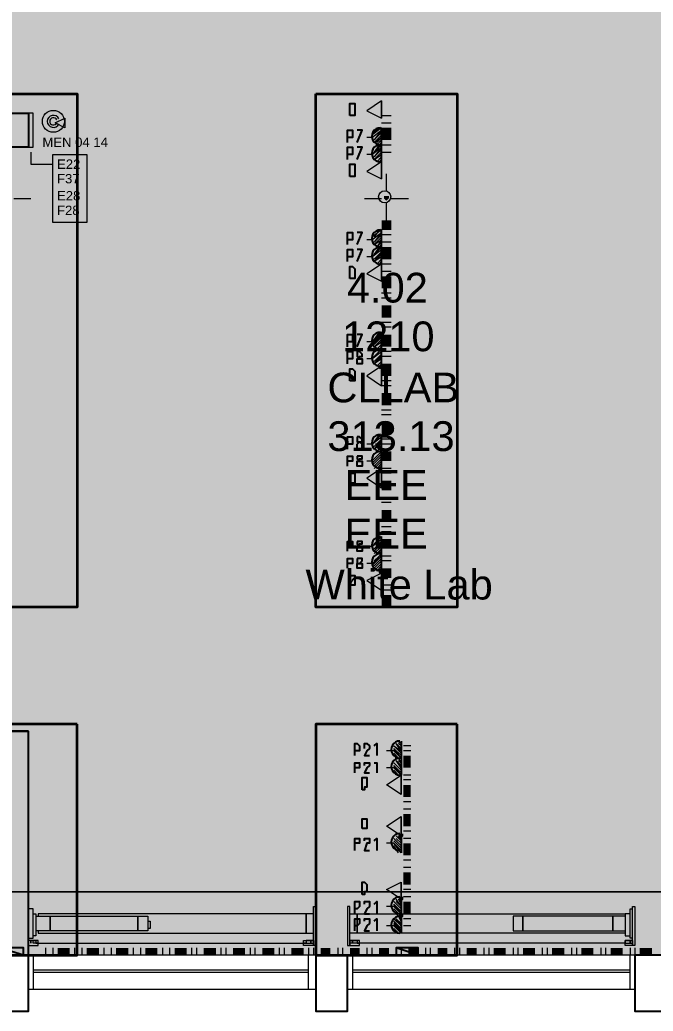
# Model space of a CAD drawing. Header units: millimetres. Extents: x 0 to 90.7, y 0 to 64.4.
# Drawn here: x 45.8 to 51.31, y 2.82 to 11.44 of the extents above; entities that cross this region are included whole.
import ezdxf

# ---------------------------------------------------------------- set-up
doc = ezdxf.new("R2010")
doc.units = ezdxf.units.MM
for name, color, linetype in [('PDF_014404$_ps_ELEC', 2, 'Continuous'), ('PDF_014404$_PS_ELECTRONICS', 5, 'Continuous'), ('PDF_014404$_ps_POWER$SKIRTING', 4, 'Continuous'), ('PDF_014404$_ps_TEXTBOLD$POWER', 2, 'Continuous'), ('PDF_014404$BL', 7, 'Continuous'), ('PDF_014404$FI', 7, 'Continuous'), ('PDF_014404$FI-DSG', 7, 'Continuous'), ('PDF_014404$FT', 7, 'Continuous'), ('PDF_014404$WA-COL', 7, 'Continuous'), ('PDF_014404$WN', 7, 'Continuous'), ('PDF_Text', 7, 'Continuous')]:
    doc.layers.add(name, color=color, linetype=linetype)
for name, color, linetype, true_color in [('PDF_014404$_PS_ELECTRONICS$CABLE$TRAY', 7, 'Continuous', 0xdd0037), ('PDF_014404$_ps_POWER$CABLE$TRAY', 7, 'Continuous', 0x7fbfff), ('PDF_014404$_ps_THIN', 7, 'Continuous', 0x7fbfff), ('PDF_014404$HL-TMP', 7, 'Continuous', 0x800000)]:
    doc.layers.add(name, color=color, linetype=linetype, true_color=true_color)
doc.styles.add('PDF ArialMT', font='arial.ttf')

msp = doc.modelspace()

# ---------------------------------------------------------------- hatches: boundary and pattern name
at = {"layer": 'PDF_014404$_ps_THIN', "transparency": 33554559}
for points in [[(48.9879, 9.908), (48.9668, 9.908), (48.9668, 9.8868), (48.9879, 9.8657), (49.0091, 9.8868), (49.0091, 9.908)], [(48.9879, 9.908), (48.9668, 9.908), (48.9668, 9.8868), (48.9879, 9.8657), (49.0091, 9.8868), (49.0091, 9.908)], [(49.1149, 4.3622), (49.0938, 4.3622), (49.0938, 4.3411), (49.1149, 4.3199), (49.1361, 4.3411), (49.1361, 4.3622)], [(49.1149, 3.8119), (49.0938, 3.8119), (49.0938, 3.7907), (49.1149, 3.7695), (49.1361, 3.7907), (49.1361, 3.8119)], [(49.1149, 3.6637), (49.0938, 3.6637), (49.0938, 3.6425), (49.1149, 3.6214), (49.1361, 3.6425), (49.1361, 3.6637)]]:
    msp.add_hatch(color=256, dxfattribs=at).paths.add_polyline_path(points)

# ---------------------------------------------------------------- linework, layer by layer
at = {"layer": 'PDF_014404$_ps_ELEC', "lineweight": 25}
for points in [[(48.935, 10.5007, 1.00004), (48.935, 10.3525, 1.00004), (48.935, 10.2044)], [(48.935, 9.6117, 1.00004), (48.935, 9.4635, 1.00004), (48.935, 9.3153)], [(48.935, 8.7226, 1.00004), (48.935, 8.5745, 1.00004), (48.935, 8.4263)], [(48.935, 7.8336, 1.00004), (48.935, 7.6855, 1.00004), (48.935, 7.5373)], [(48.935, 6.9446, 1.00004), (48.935, 6.7964, 1.00004), (48.935, 6.6483)], [(49.1043, 5.1666, 1.00004), (49.1043, 5.0184, 1.00004), (49.1043, 4.8702)]]:
    msp.add_lwpolyline(points, format="xyb", dxfattribs=at)
for points in [[(48.9456, 10.2043), (48.9456, 10.3525), (48.9456, 10.5007)], [(48.9456, 9.3153), (48.9456, 9.4635), (48.9456, 9.6117)], [(48.9456, 8.4051), (48.9456, 8.5745), (48.9456, 8.7226)], [(48.9456, 7.5161), (48.9456, 7.6855), (48.9456, 7.8336)], [(48.9456, 6.6271), (48.9456, 6.7753), (48.9456, 6.9446)], [(49.1149, 5.1666), (49.1149, 5.0184), (49.1149, 4.8702)], [(49.1149, 4.3411), (49.1149, 4.1929)], [(49.1149, 3.7907), (49.1149, 3.6425), (49.1149, 3.4944)]]:
    msp.add_lwpolyline(points, dxfattribs=at)
at = {"layer": 'PDF_014404$_ps_ELEC', "lineweight": 0}
for points in [[(48.8609, 10.416), (48.8186, 10.416)], [(48.8609, 10.2678), (48.8186, 10.2678)], [(48.8609, 9.527), (48.8186, 9.527)], [(48.8609, 9.3788), (48.8186, 9.3788)], [(48.8609, 8.638), (48.8186, 8.638)], [(48.8609, 8.4898), (48.8186, 8.4898)], [(48.8609, 7.749), (48.8186, 7.749)], [(48.8609, 7.6008), (48.8186, 7.6008)], [(48.8609, 6.8599), (48.8186, 6.8599)], [(48.8609, 6.7118), (48.8186, 6.7118)], [(49.0514, 5.0819), (48.9879, 5.0819)], [(49.0514, 4.9337), (48.9879, 4.9337)], [(49.0514, 4.2775), (48.9879, 4.2775)], [(49.0514, 3.7272), (48.9879, 3.7272)], [(49.0514, 3.5579), (48.9879, 3.5579)]]:
    msp.add_lwpolyline(points, dxfattribs=at)
at = {"layer": 'PDF_014404$_ps_ELEC', "lineweight": 25}
for centre in [(49.1043, 4.2881), (49.1043, 3.7378), (49.1043, 3.5685)]:
    msp.add_arc(centre, 0.0741, 89.99773, 270.00227, dxfattribs=at)
at = {"layer": 'PDF_014404$_PS_ELECTRONICS', "lineweight": 0}
for points in [[(48.8186, 10.6489), (48.9456, 10.5854), (48.9456, 10.7335)], [(48.9456, 10.7335), (48.9456, 10.5854), (48.9456, 10.7335)], [(48.8186, 10.1197), (48.9456, 10.0562), (48.9456, 10.2043)], [(48.9456, 10.2043), (48.9456, 10.0562), (48.9456, 10.2043)], [(48.8186, 9.2307), (48.9456, 9.1672), (48.9456, 9.3153)], [(48.9456, 9.3153), (48.9456, 9.1672), (48.9456, 9.3153)], [(48.8186, 8.3416), (48.9456, 8.257), (48.9456, 8.4263)], [(48.9456, 8.4263), (48.9456, 8.257), (48.9456, 8.4263)], [(48.8186, 7.4526), (48.9456, 7.368), (48.9456, 7.5373)], [(48.9456, 7.5373), (48.9456, 7.368), (48.9456, 7.5373)], [(48.8186, 6.5636), (48.9456, 6.4789), (48.9456, 6.6271)], [(48.9456, 6.6271), (48.9456, 6.4789), (48.9456, 6.6271)], [(48.9879, 4.7856), (49.1149, 4.8702), (49.1149, 4.7009)], [(49.1149, 4.7009), (49.1149, 4.8702), (49.1149, 4.7009)], [(48.9879, 4.4257), (49.1149, 4.5104), (49.1149, 4.3411)], [(49.1149, 4.3411), (49.1149, 4.5104), (49.1149, 4.3411)], [(48.9879, 3.8754), (49.1149, 3.9389), (49.1149, 3.7907)], [(49.1149, 3.7907), (49.1149, 3.9389), (49.1149, 3.7907)]]:
    msp.add_lwpolyline(points, close=True, dxfattribs=at)
at = {"layer": 'PDF_014404$_PS_ELECTRONICS', "transparency": 33554559}
for points in [[(48.8186, 10.6489), (48.9456, 10.7335), (48.9456, 10.5854)], [(48.8186, 10.1197), (48.9456, 10.2043), (48.9456, 10.0562)], [(48.8186, 9.2307), (48.9456, 9.3153), (48.9456, 9.1672)], [(48.8186, 8.3416), (48.9456, 8.4263), (48.9456, 8.257)], [(48.8186, 7.4526), (48.9456, 7.5373), (48.9456, 7.368)], [(48.8186, 6.5636), (48.9456, 6.6271), (48.9456, 6.4789)], [(48.9879, 4.7856), (49.1149, 4.7009), (49.1149, 4.8702)], [(48.9879, 4.4257), (49.1149, 4.3411), (49.1149, 4.5104)], [(48.9879, 3.8754), (49.1149, 3.7907), (49.1149, 3.9389)]]:
    msp.add_solid(points, dxfattribs=at)
at = {"layer": 'PDF_014404$_PS_ELECTRONICS$CABLE$TRAY', "transparency": 33554559}
for points in [[(48.6281, 9.527), (48.6281, 9.7387), (46.0457, 9.527)], [(48.6281, 9.7387), (46.0457, 9.527), (46.0457, 9.7387)], [(51.9302, 9.527), (51.9302, 9.7387), (49.3478, 9.527)], [(51.9302, 9.7387), (49.3478, 9.527), (49.3478, 9.7387)]]:
    msp.add_solid(points, dxfattribs=at)
at = {"layer": 'PDF_014404$_ps_POWER$CABLE$TRAY', "transparency": 33554559}
for points in [[(46.0457, 10.0562), (46.0457, 9.8445), (48.6281, 10.0562)], [(46.0457, 9.8445), (48.6281, 10.0562), (48.6281, 9.8445)], [(49.3478, 10.0562), (49.3478, 9.8445), (51.9302, 10.0562)], [(49.3478, 9.8445), (51.9302, 10.0562), (51.9302, 9.8445)]]:
    msp.add_solid(points, dxfattribs=at)
at = {"layer": 'PDF_014404$_ps_POWER$SKIRTING', "lineweight": 0}
for points in [[(48.9456, 10.797), (49.0303, 10.797)], [(48.9456, 10.6065), (49.0303, 10.6065)], [(48.9456, 10.543), (49.0303, 10.543)], [(48.9456, 10.3525), (49.0303, 10.3525)], [(48.9456, 10.289), (49.0303, 10.289)], [(49.0303, 9.5693), (48.9456, 9.5693)], [(49.0303, 9.5058), (48.9456, 9.5058)], [(49.0303, 9.3153), (48.9456, 9.3153)], [(49.0303, 9.2518), (48.9456, 9.2518)], [(49.0303, 9.0613), (48.9456, 9.0613)], [(49.0303, 9.019), (48.9456, 9.019)], [(49.0303, 8.8073), (48.9456, 8.8073)], [(49.0303, 8.765), (48.9456, 8.765)], [(49.0303, 8.5533), (48.9456, 8.5533)], [(49.0303, 8.511), (48.9456, 8.511)], [(49.0303, 8.2993), (48.9456, 8.2993)], [(49.0303, 8.257), (48.9456, 8.257)], [(49.0303, 8.0453), (48.9456, 8.0453)], [(49.0303, 8.003), (48.9456, 8.003)], [(49.0303, 7.7913), (48.9456, 7.7913)], [(49.0303, 7.749), (48.9456, 7.749)], [(49.0303, 7.5373), (48.9456, 7.5373)], [(49.0303, 7.495), (48.9456, 7.495)], [(49.0303, 7.2833), (48.9456, 7.2833)], [(49.0303, 7.2409), (48.9456, 7.2409)], [(49.0303, 7.0293), (48.9456, 7.0293)], [(49.0303, 6.9869), (48.9456, 6.9869)], [(49.0303, 6.7753), (48.9456, 6.7753)], [(49.0303, 6.7329), (48.9456, 6.7329)], [(49.0303, 6.5213), (48.9456, 6.5213)], [(49.0303, 6.4789), (48.9456, 6.4789)], [(49.0303, 6.3308), (48.9456, 6.3308)], [(49.1996, 5.1242), (49.1361, 5.1242)], [(49.1996, 5.0819), (49.1361, 5.0819)], [(49.1996, 4.8702), (49.1361, 4.8702)], [(49.1996, 4.8279), (49.1361, 4.8279)], [(49.1996, 4.6374), (49.1361, 4.6374)], [(49.1996, 4.5739), (49.1361, 4.5739)], [(49.1996, 4.3834), (49.1361, 4.3834)], [(49.1996, 4.3199), (49.1361, 4.3199)], [(49.1996, 4.1294), (49.1361, 4.1294)], [(49.1996, 4.0659), (49.1361, 4.0659)], [(49.1996, 3.8754), (49.1361, 3.8754)], [(49.1996, 3.8119), (49.1361, 3.8119)], [(49.1996, 3.6214), (49.1361, 3.6214)], [(49.1996, 3.5579), (49.1361, 3.5579)], [(46.0245, 3.3674), (46.0245, 3.3039)], [(46.088, 3.3674), (46.088, 3.3039)], [(46.2785, 3.3674), (46.2785, 3.3039)], [(46.342, 3.3674), (46.342, 3.3039)], [(46.5325, 3.3674), (46.5325, 3.3039)], [(46.596, 3.3674), (46.596, 3.3039)], [(46.7865, 3.3674), (46.7865, 3.3039)], [(46.85, 3.3674), (46.85, 3.3039)], [(47.0406, 3.3674), (47.0406, 3.3039)], [(47.1041, 3.3674), (47.1041, 3.3039)], [(47.2946, 3.3674), (47.2946, 3.3039)], [(47.3369, 3.3674), (47.3369, 3.3039)], [(47.5486, 3.3674), (47.5486, 3.3039)], [(47.5909, 3.3674), (47.5909, 3.3039)], [(47.8026, 3.3674), (47.8026, 3.3039)], [(47.8449, 3.3674), (47.8449, 3.3039)], [(48.0566, 3.3674), (48.0566, 3.3039)], [(48.0989, 3.3674), (48.0989, 3.3039)], [(48.3106, 3.3674), (48.3106, 3.3039)], [(48.3529, 3.3674), (48.3529, 3.3039)], [(48.5646, 3.3674), (48.5646, 3.3039)], [(48.6069, 3.3674), (48.6069, 3.3039)], [(48.8186, 3.3674), (48.8186, 3.3039)], [(48.8609, 3.3674), (48.8609, 3.3039)], [(49.0726, 3.3674), (49.0726, 3.3039)], [(49.1149, 3.3674), (49.1149, 3.3039)], [(49.1996, 3.3674), (49.1361, 3.3674)], [(49.3266, 3.3674), (49.3266, 3.3039)], [(49.3689, 3.3674), (49.3689, 3.3039)], [(49.5806, 3.3674), (49.5806, 3.3039)], [(49.6229, 3.3674), (49.6229, 3.3039)], [(49.8346, 3.3674), (49.8346, 3.3039)], [(49.8769, 3.3674), (49.8769, 3.3039)], [(50.0886, 3.3674), (50.0886, 3.3039)], [(50.131, 3.3674), (50.131, 3.3039)], [(50.3426, 3.3674), (50.3426, 3.3039)], [(50.385, 3.3674), (50.385, 3.3039)], [(50.5966, 3.3674), (50.5966, 3.3039)], [(50.639, 3.3674), (50.639, 3.3039)], [(50.8506, 3.3674), (50.8506, 3.3039)], [(50.893, 3.3674), (50.893, 3.3039)], [(51.1046, 3.3674), (51.1046, 3.3039)], [(51.147, 3.3674), (51.147, 3.3039)]]:
    msp.add_lwpolyline(points, dxfattribs=at)
at = {"layer": 'PDF_014404$_ps_POWER$SKIRTING', "lineweight": 25}
for points in [[(45.834, 3.3039), (45.834, 3.3674), (45.6224, 3.3674), (45.6224, 3.3039), (45.834, 3.3039), (45.6224, 3.3674)], [(49.2631, 3.3039), (49.2631, 3.3674), (49.0726, 3.3674), (49.0726, 3.3039), (49.2631, 3.3039), (49.0726, 3.3674)]]:
    msp.add_lwpolyline(points, dxfattribs=at)
at = {"layer": 'PDF_014404$_ps_POWER$SKIRTING', "transparency": 33554559}
for points in [[(48.9456, 10.6489), (49.0303, 10.6489), (48.9456, 10.797)], [(49.0303, 10.6489), (48.9456, 10.797), (49.0303, 10.797)], [(48.9456, 10.3949), (49.0303, 10.3949), (48.9456, 10.5007)], [(49.0303, 10.3949), (48.9456, 10.5007), (49.0303, 10.5007)], [(48.9456, 10.0985), (49.0303, 10.0985), (48.9456, 10.2467)], [(49.0303, 10.0985), (48.9456, 10.2467), (49.0303, 10.2467)], [(49.0303, 9.6963), (48.9456, 9.6963), (49.0303, 9.6117)], [(48.9456, 9.6963), (49.0303, 9.6117), (48.9456, 9.6117)], [(49.0303, 9.4635), (48.9456, 9.4635), (49.0303, 9.3577)], [(48.9456, 9.4635), (49.0303, 9.3577), (48.9456, 9.3577)], [(49.0303, 9.2095), (48.9456, 9.2095), (49.0303, 9.1037)], [(48.9456, 9.2095), (49.0303, 9.1037), (48.9456, 9.1037)], [(49.0303, 8.9555), (48.9456, 8.9555), (49.0303, 8.8497)], [(48.9456, 8.9555), (49.0303, 8.8497), (48.9456, 8.8497)], [(49.0303, 8.7015), (48.9456, 8.7015), (49.0303, 8.5956)], [(48.9456, 8.7015), (49.0303, 8.5956), (48.9456, 8.5956)], [(49.0303, 8.4475), (48.9456, 8.4475), (49.0303, 8.3416)], [(48.9456, 8.4475), (49.0303, 8.3416), (48.9456, 8.3416)], [(49.0303, 8.1935), (48.9456, 8.1935), (49.0303, 8.0876)], [(48.9456, 8.1935), (49.0303, 8.0876), (48.9456, 8.0876)], [(49.0303, 7.9395), (48.9456, 7.9395), (49.0303, 7.8336)], [(48.9456, 7.9395), (49.0303, 7.8336), (48.9456, 7.8336)], [(49.0303, 7.6855), (48.9456, 7.6855), (49.0303, 7.6008)], [(48.9456, 7.6855), (49.0303, 7.6008), (48.9456, 7.6008)], [(49.0303, 7.4315), (48.9456, 7.4315), (49.0303, 7.3468)], [(48.9456, 7.4315), (49.0303, 7.3468), (48.9456, 7.3468)], [(49.0303, 7.1774), (48.9456, 7.1774), (49.0303, 7.0928)], [(48.9456, 7.1774), (49.0303, 7.0928), (48.9456, 7.0928)], [(49.0303, 6.9234), (48.9456, 6.9234), (49.0303, 6.8388)], [(48.9456, 6.9234), (49.0303, 6.8388), (48.9456, 6.8388)], [(49.0303, 6.6694), (48.9456, 6.6694), (49.0303, 6.5848)], [(48.9456, 6.6694), (49.0303, 6.5848), (48.9456, 6.5848)], [(49.0303, 6.4366), (48.9456, 6.4366), (49.0303, 6.3308)], [(48.9456, 6.4366), (49.0303, 6.3308), (48.9456, 6.3308)], [(49.1996, 5.3147), (49.1361, 5.3147), (49.1996, 5.1877)], [(49.1361, 5.3147), (49.1996, 5.1877), (49.1361, 5.1877)], [(49.1996, 5.0396), (49.1361, 5.0396), (49.1996, 4.9337)], [(49.1361, 5.0396), (49.1996, 4.9337), (49.1361, 4.9337)], [(49.1996, 4.7856), (49.1361, 4.7856), (49.1996, 4.6797)], [(49.1361, 4.7856), (49.1996, 4.6797), (49.1361, 4.6797)], [(49.1996, 4.5316), (49.1361, 4.5316), (49.1996, 4.4257)], [(49.1361, 4.5316), (49.1996, 4.4257), (49.1361, 4.4257)], [(49.1996, 4.2775), (49.1361, 4.2775), (49.1996, 4.1717)], [(49.1361, 4.2775), (49.1996, 4.1717), (49.1361, 4.1717)], [(49.1996, 4.0235), (49.1361, 4.0235), (49.1996, 3.9177)], [(49.1361, 4.0235), (49.1996, 3.9177), (49.1361, 3.9177)], [(49.1996, 3.7695), (49.1361, 3.7695), (49.1996, 3.6637)], [(49.1361, 3.7695), (49.1996, 3.6637), (49.1361, 3.6637)], [(49.1996, 3.5155), (49.1361, 3.5155), (49.1996, 3.3674)], [(49.1361, 3.5155), (49.1996, 3.3674), (49.1361, 3.3674)], [(45.834, 3.3674), (45.834, 3.3039), (45.9822, 3.3674)], [(45.834, 3.3039), (45.9822, 3.3674), (45.9822, 3.3039)], [(46.1304, 3.3674), (46.1304, 3.3039), (46.2362, 3.3674)], [(46.1304, 3.3039), (46.2362, 3.3674), (46.2362, 3.3039)], [(46.3844, 3.3674), (46.3844, 3.3039), (46.4902, 3.3674)], [(46.3844, 3.3039), (46.4902, 3.3674), (46.4902, 3.3039)], [(46.6384, 3.3674), (46.6384, 3.3039), (46.7442, 3.3674)], [(46.6384, 3.3039), (46.7442, 3.3674), (46.7442, 3.3039)], [(46.8924, 3.3674), (46.8924, 3.3039), (46.9982, 3.3674)], [(46.8924, 3.3039), (46.9982, 3.3674), (46.9982, 3.3039)], [(47.1464, 3.3674), (47.1464, 3.3039), (47.2522, 3.3674)], [(47.1464, 3.3039), (47.2522, 3.3674), (47.2522, 3.3039)], [(47.4004, 3.3674), (47.4004, 3.3039), (47.5062, 3.3674)], [(47.4004, 3.3039), (47.5062, 3.3674), (47.5062, 3.3039)], [(47.6544, 3.3674), (47.6544, 3.3039), (47.7602, 3.3674)], [(47.6544, 3.3039), (47.7602, 3.3674), (47.7602, 3.3039)], [(47.9084, 3.3674), (47.9084, 3.3039), (48.0142, 3.3674)], [(47.9084, 3.3039), (48.0142, 3.3674), (48.0142, 3.3039)], [(48.1624, 3.3674), (48.1624, 3.3039), (48.2682, 3.3674)], [(48.1624, 3.3039), (48.2682, 3.3674), (48.2682, 3.3039)], [(48.4164, 3.3674), (48.4164, 3.3039), (48.5011, 3.3674)], [(48.4164, 3.3039), (48.5011, 3.3674), (48.5011, 3.3039)], [(48.6704, 3.3674), (48.6704, 3.3039), (48.7551, 3.3674)], [(48.6704, 3.3039), (48.7551, 3.3674), (48.7551, 3.3039)], [(48.9244, 3.3674), (48.9244, 3.3039), (49.0091, 3.3674)], [(48.9244, 3.3039), (49.0091, 3.3674), (49.0091, 3.3039)], [(49.1784, 3.3674), (49.1784, 3.3039), (49.2631, 3.3674)], [(49.1784, 3.3039), (49.2631, 3.3674), (49.2631, 3.3039)], [(49.4324, 3.3674), (49.4324, 3.3039), (49.5171, 3.3674)], [(49.4324, 3.3039), (49.5171, 3.3674), (49.5171, 3.3039)], [(49.6864, 3.3674), (49.6864, 3.3039), (49.7711, 3.3674)], [(49.6864, 3.3039), (49.7711, 3.3674), (49.7711, 3.3039)], [(49.9193, 3.3674), (49.9193, 3.3039), (50.0251, 3.3674)], [(49.9193, 3.3039), (50.0251, 3.3674), (50.0251, 3.3039)], [(50.1733, 3.3674), (50.1733, 3.3039), (50.2791, 3.3674)], [(50.1733, 3.3039), (50.2791, 3.3674), (50.2791, 3.3039)], [(50.4273, 3.3674), (50.4273, 3.3039), (50.5331, 3.3674)], [(50.4273, 3.3039), (50.5331, 3.3674), (50.5331, 3.3039)], [(50.6813, 3.3674), (50.6813, 3.3039), (50.7871, 3.3674)], [(50.6813, 3.3039), (50.7871, 3.3674), (50.7871, 3.3039)], [(50.9353, 3.3674), (50.9353, 3.3039), (51.0411, 3.3674)], [(50.9353, 3.3039), (51.0411, 3.3674), (51.0411, 3.3039)], [(51.1893, 3.3674), (51.1893, 3.3039), (51.2951, 3.3674)], [(51.1893, 3.3039), (51.2951, 3.3674), (51.2951, 3.3039)]]:
    msp.add_solid(points, dxfattribs=at)
at = {"layer": 'PDF_014404$_ps_TEXTBOLD$POWER', "lineweight": 25}
for points in [[(48.6704, 10.6065), (48.6704, 10.7124), (48.6916, 10.7124), (48.7128, 10.7124), (48.7128, 10.6912), (48.7128, 10.67), (48.7128, 10.6489), (48.7128, 10.6277), (48.7128, 10.6065), (48.6916, 10.6065)], [(48.6704, 10.0773), (48.6704, 10.1832), (48.6916, 10.1832), (48.7128, 10.1832), (48.7128, 10.162), (48.7128, 10.1408), (48.7128, 10.1197), (48.7128, 10.0985), (48.7128, 10.0773), (48.6916, 10.0773)], [(48.6704, 9.1883), (48.6704, 9.2942), (48.6916, 9.2942), (48.7128, 9.273), (48.7128, 9.2518), (48.7128, 9.2307), (48.7128, 9.2095), (48.7128, 9.1883), (48.6916, 9.1883)], [(48.7339, 8.5533), (48.7339, 8.5321), (48.7339, 8.511), (48.7551, 8.4898), (48.7763, 8.4898), (48.7763, 8.4686), (48.7763, 8.4475), (48.7551, 8.4475), (48.7339, 8.4475), (48.7339, 8.4686), (48.7339, 8.4898), (48.7551, 8.4898), (48.7551, 8.511), (48.7763, 8.511), (48.7763, 8.5321), (48.7551, 8.5533)], [(48.6704, 8.2993), (48.6704, 8.4051), (48.6916, 8.4051), (48.7128, 8.384), (48.7128, 8.3628), (48.7128, 8.3416), (48.7128, 8.3205), (48.7128, 8.2993), (48.6916, 8.2993)], [(48.7339, 7.8125), (48.7339, 7.7913), (48.7339, 7.7701), (48.7551, 7.7701), (48.7763, 7.749), (48.7763, 7.7278), (48.7763, 7.7066), (48.7551, 7.7066), (48.7339, 7.7066), (48.7339, 7.7278), (48.7339, 7.749), (48.7551, 7.7701), (48.7763, 7.7701), (48.7763, 7.7913), (48.7551, 7.8125)], [(48.7339, 7.6431), (48.7339, 7.622), (48.7551, 7.6008), (48.7763, 7.6008), (48.7763, 7.5796), (48.7763, 7.5585), (48.7551, 7.5585), (48.7339, 7.5585), (48.7339, 7.5796), (48.7339, 7.6008), (48.7551, 7.6008), (48.7551, 7.622), (48.7763, 7.622), (48.7763, 7.6431), (48.7551, 7.6431)], [(48.6704, 7.4103), (48.6704, 7.495), (48.6916, 7.495), (48.7128, 7.495), (48.7128, 7.4738), (48.7128, 7.4526), (48.7128, 7.4315), (48.7128, 7.4103), (48.6916, 7.4103)], [(48.7339, 6.9023), (48.7339, 6.8811), (48.7551, 6.8599), (48.7763, 6.8599), (48.7763, 6.8388), (48.7763, 6.8176), (48.7551, 6.8176), (48.7339, 6.8176), (48.7339, 6.8388), (48.7339, 6.8599), (48.7551, 6.8599), (48.7551, 6.8811), (48.7763, 6.8811), (48.7763, 6.9023), (48.7551, 6.9023)], [(48.7339, 6.7541), (48.7339, 6.7329), (48.7339, 6.7118), (48.7551, 6.7118), (48.7763, 6.7118), (48.7763, 6.6906), (48.7763, 6.6694), (48.7551, 6.6694), (48.7339, 6.6694), (48.7339, 6.6906), (48.7339, 6.7118), (48.7551, 6.7118), (48.7763, 6.7329), (48.7763, 6.7541), (48.7551, 6.7541)], [(48.6704, 6.5213), (48.6704, 6.6059), (48.6916, 6.6059), (48.7128, 6.6059), (48.7128, 6.5848), (48.7128, 6.5424), (48.7128, 6.5213), (48.6916, 6.5213)], [(48.7763, 4.7432), (48.7763, 4.8491), (48.7974, 4.8491), (48.8186, 4.8491), (48.8186, 4.8279), (48.8186, 4.8067), (48.8186, 4.7856), (48.8186, 4.7644), (48.7974, 4.7644), (48.7974, 4.7432)], [(48.7763, 4.4046), (48.7763, 4.4892), (48.7974, 4.4892), (48.8186, 4.4892), (48.8186, 4.4681), (48.8186, 4.4469), (48.8186, 4.4257), (48.8186, 4.4046), (48.7974, 4.4046)], [(48.7763, 3.833), (48.7763, 3.9389), (48.7974, 3.9389), (48.8186, 3.9177), (48.8186, 3.8965), (48.8186, 3.8754), (48.8186, 3.8542), (48.7974, 3.8542), (48.7974, 3.833)]]:
    msp.add_lwpolyline(points, close=True, dxfattribs=at)
for points in [[(48.6493, 10.3737), (48.6493, 10.4795), (48.6916, 10.4795), (48.6916, 10.4584), (48.6916, 10.4372), (48.6916, 10.416), (48.6493, 10.416)], [(48.7339, 10.3737), (48.7763, 10.4795), (48.7339, 10.4795)], [(48.6493, 10.2255), (48.6493, 10.3314), (48.6916, 10.3314), (48.6916, 10.3102), (48.6916, 10.289), (48.6916, 10.2678), (48.6493, 10.2678)], [(48.7339, 10.2255), (48.7763, 10.3314), (48.7339, 10.3314)], [(48.6493, 9.4847), (48.6493, 9.5905), (48.6916, 9.5905), (48.6916, 9.5693), (48.6916, 9.5482), (48.6916, 9.527), (48.6493, 9.527)], [(48.7339, 9.4847), (48.7763, 9.5905), (48.7339, 9.5905)], [(48.6493, 9.3365), (48.6493, 9.4423), (48.6916, 9.4423), (48.6916, 9.4212), (48.6916, 9.4), (48.6916, 9.3788), (48.6493, 9.3788)], [(48.7339, 9.3365), (48.7763, 9.4423), (48.7339, 9.4423)], [(48.6493, 8.5956), (48.6493, 8.7015), (48.6916, 8.7015), (48.6916, 8.6803), (48.6916, 8.6591), (48.6916, 8.638), (48.6493, 8.638)], [(48.7339, 8.5956), (48.7763, 8.7015), (48.7339, 8.7015)], [(48.6493, 8.4475), (48.6493, 8.5533), (48.6916, 8.5533), (48.6916, 8.5321), (48.6916, 8.511), (48.6916, 8.4898), (48.6493, 8.4898)], [(48.6493, 7.7066), (48.6493, 7.8125), (48.6916, 7.8125), (48.6916, 7.7913), (48.6916, 7.7701), (48.6916, 7.749), (48.6493, 7.749)], [(48.6493, 7.5585), (48.6493, 7.6431), (48.6916, 7.6431), (48.6916, 7.622), (48.6916, 7.6008), (48.6493, 7.6008)], [(48.6493, 6.8176), (48.6493, 6.9023), (48.6916, 6.9023), (48.6916, 6.8811), (48.6916, 6.8599), (48.6493, 6.8599)], [(48.6493, 6.6694), (48.6493, 6.7541), (48.6916, 6.7541), (48.6916, 6.7329), (48.6916, 6.7118), (48.6493, 6.7118)], [(48.7128, 5.0396), (48.7128, 5.1454), (48.7339, 5.1454), (48.7551, 5.1242), (48.7551, 5.1031), (48.7551, 5.0819), (48.7339, 5.0819), (48.7128, 5.0819)], [(48.7974, 5.1031), (48.7974, 5.1242), (48.7974, 5.1454), (48.8186, 5.1454), (48.8398, 5.1242), (48.8398, 5.1031), (48.8186, 5.0819), (48.7974, 5.0396), (48.8398, 5.0396)], [(48.8821, 5.1242), (48.9033, 5.1454), (48.9033, 5.0396)], [(48.7128, 4.8914), (48.7128, 4.9761), (48.7339, 4.9761), (48.7551, 4.9761), (48.7551, 4.9549), (48.7551, 4.9337), (48.7339, 4.9337), (48.7128, 4.9337)], [(48.7974, 4.9549), (48.7974, 4.9761), (48.8186, 4.9761), (48.8398, 4.9761), (48.8398, 4.9549), (48.8186, 4.9337), (48.7974, 4.8914), (48.8398, 4.8914)], [(48.8821, 4.9761), (48.9033, 4.9761), (48.9033, 4.8914)], [(48.7128, 4.214), (48.7128, 4.3199), (48.7551, 4.3199), (48.7551, 4.2987), (48.7551, 4.2775), (48.7128, 4.2775)], [(48.7974, 4.2987), (48.7974, 4.3199), (48.8186, 4.3199), (48.8398, 4.3199), (48.8398, 4.2987), (48.8398, 4.2775), (48.8186, 4.2775), (48.7974, 4.214), (48.8398, 4.214)], [(48.8821, 4.2987), (48.9033, 4.3199), (48.9033, 4.214)], [(48.7128, 3.6637), (48.7128, 3.7695), (48.7339, 3.7695), (48.7551, 3.7695), (48.7551, 3.7484), (48.7551, 3.7272), (48.7339, 3.706), (48.7128, 3.706)], [(48.7974, 3.7484), (48.7974, 3.7695), (48.8186, 3.7695), (48.8398, 3.7695), (48.8398, 3.7484), (48.8398, 3.7272), (48.8186, 3.706), (48.7974, 3.6637), (48.8398, 3.6637)], [(48.8821, 3.7484), (48.9033, 3.7695), (48.9033, 3.6637)], [(48.7128, 3.5155), (48.7128, 3.6214), (48.7339, 3.6214), (48.7551, 3.6214), (48.7551, 3.6002), (48.7551, 3.579), (48.7339, 3.5579), (48.7128, 3.5579)], [(48.7974, 3.6002), (48.7974, 3.6214), (48.8186, 3.6214), (48.8398, 3.6214), (48.8398, 3.6002), (48.8398, 3.579), (48.8186, 3.5579), (48.7974, 3.5155), (48.8398, 3.5155)], [(48.8821, 3.6002), (48.9033, 3.6214), (48.9033, 3.5155)]]:
    msp.add_lwpolyline(points, dxfattribs=at)
at = {"layer": 'PDF_014404$_ps_THIN', "lineweight": 18}
for points in [[(48.9456, 10.5007), (48.8609, 10.4372)], [(48.8609, 10.416), (48.9456, 10.4795), (48.8821, 10.3949), (48.9456, 10.4584)], [(48.9244, 10.5007), (48.8821, 10.4584)], [(48.9456, 10.4372), (48.8821, 10.3737), (48.9456, 10.416), (48.9033, 10.3737)], [(48.9456, 10.3737), (48.9244, 10.3525), (48.9456, 10.3525), (48.8609, 10.2678), (48.9456, 10.3314), (48.8821, 10.2467), (48.9456, 10.3102)], [(48.9244, 10.3525), (48.8821, 10.289)], [(48.9456, 10.3949), (48.9033, 10.3525)], [(48.9456, 10.289), (48.8821, 10.2255), (48.9456, 10.2678)], [(48.9456, 10.2467), (48.9033, 10.2043), (48.9456, 10.2467)], [(48.9456, 10.2255), (48.9244, 10.2043), (48.9456, 10.2043)], [(48.9879, 9.9503), (48.9879, 10.0985)], [(45.7494, 9.8868), (45.8975, 9.8868)], [(48.7974, 9.8868), (48.9456, 9.8868)], [(48.9879, 9.6963), (48.9879, 9.8445)], [(49.0303, 9.8868), (49.1784, 9.8868)], [(48.9456, 9.6117), (48.8609, 9.5482)], [(48.8609, 9.527), (48.9456, 9.5905), (48.8821, 9.5058), (48.9456, 9.5693)], [(48.9244, 9.6117), (48.8821, 9.5482)], [(48.9456, 9.4847), (48.9244, 9.4635), (48.9456, 9.4635), (48.8609, 9.3788), (48.9456, 9.4423)], [(48.9456, 9.5482), (48.8821, 9.4847), (48.9456, 9.527), (48.9033, 9.4635), (48.9456, 9.5058)], [(48.9244, 9.4635), (48.8821, 9.4)], [(48.8821, 9.3577), (48.9456, 9.4212), (48.8821, 9.3365), (48.9456, 9.4)], [(48.9456, 9.3788), (48.8821, 9.3365)], [(48.9456, 9.3577), (48.9033, 9.3153), (48.9456, 9.3577)], [(48.9456, 9.3365), (48.9244, 9.3153), (48.9456, 9.3153)], [(48.9456, 8.7226), (48.8609, 8.638), (48.9456, 8.7015)], [(48.9244, 8.7226), (48.8821, 8.6591)], [(48.9456, 8.6803), (48.8821, 8.6168), (48.9456, 8.6803)], [(48.9456, 8.6591), (48.8821, 8.5956), (48.9456, 8.638)], [(48.9456, 8.5956), (48.9244, 8.5745), (48.9456, 8.5745), (48.8609, 8.4898), (48.9456, 8.5533)], [(48.9244, 8.5533), (48.8821, 8.511)], [(48.9456, 8.6168), (48.9033, 8.5745), (48.9456, 8.6168)], [(48.8821, 8.4686), (48.9456, 8.5321), (48.8821, 8.4475), (48.9456, 8.511)], [(48.9456, 8.4898), (48.8821, 8.4475)], [(48.9456, 8.4686), (48.9033, 8.4263), (48.9456, 8.4686)], [(48.9456, 8.4475), (48.9244, 8.4263)], [(48.9456, 8.4263), (48.9244, 8.4051)], [(48.9456, 7.8336), (48.8609, 7.749), (48.9456, 7.8125)], [(48.9244, 7.8336), (48.8821, 7.7701)], [(48.8821, 7.7278), (48.9456, 7.7913), (48.8821, 7.7066), (48.9456, 7.7701)], [(48.9456, 7.7066), (48.9244, 7.6855), (48.9456, 7.6855), (48.8609, 7.6008)], [(48.9456, 7.749), (48.8821, 7.7066)], [(48.9456, 7.7278), (48.9033, 7.6855), (48.9456, 7.7278)], [(48.9456, 7.6643), (48.8609, 7.5796)], [(48.9244, 7.6643), (48.8821, 7.622)], [(48.9456, 7.6431), (48.8821, 7.5796)], [(48.9456, 7.622), (48.8821, 7.5585), (48.9456, 7.622)], [(48.9456, 7.6008), (48.8821, 7.5373)], [(48.9456, 7.5796), (48.9033, 7.5373), (48.9456, 7.5585), (48.9244, 7.5373)], [(48.9456, 7.5373), (48.9244, 7.5161)], [(48.9456, 6.9446), (48.8609, 6.8599), (48.9456, 6.9234)], [(48.9244, 6.9234), (48.8821, 6.8811)], [(48.8821, 6.8388), (48.9456, 6.9023), (48.8821, 6.8176), (48.9456, 6.8811)], [(48.9456, 6.8599), (48.8821, 6.7964)], [(48.9456, 6.8388), (48.9033, 6.7964), (48.9456, 6.8176), (48.9244, 6.7964)], [(48.8609, 6.7118), (48.9456, 6.7753), (48.8609, 6.6906)], [(48.9456, 6.7964), (48.9244, 6.7753), (48.8821, 6.7329)], [(48.9456, 6.7541), (48.8821, 6.6906)], [(48.9456, 6.7329), (48.8821, 6.6694), (48.9456, 6.7329)], [(48.9456, 6.7118), (48.8821, 6.6483)], [(48.9456, 6.6906), (48.9033, 6.6483), (48.9456, 6.6694), (48.9244, 6.6271), (48.9456, 6.6483)], [(49.1149, 5.0607), (49.0514, 5.1242), (49.1149, 5.0819), (49.0726, 5.1454), (49.1149, 5.1031)], [(49.0514, 5.0819), (49.1149, 5.0184), (49.0514, 5.1031), (49.1149, 5.0396)], [(49.0938, 5.1666), (49.1149, 5.1454), (49.1149, 5.1666)], [(49.1149, 5.1242), (49.0938, 5.1454)], [(49.0938, 4.9972), (49.1149, 4.9761), (49.0938, 5.0184), (49.0514, 5.0607)], [(49.1149, 4.9972), (49.1149, 5.0184)], [(49.1149, 4.9126), (49.0514, 4.9761), (49.1149, 4.9126)], [(49.0514, 4.9337), (49.1149, 4.8702), (49.0514, 4.9549), (49.1149, 4.8914)], [(49.1149, 4.9337), (49.0726, 4.9972), (49.1149, 4.9549)], [(49.0938, 4.8702), (49.0514, 4.9126)], [(49.1149, 4.2564), (49.0514, 4.3199)], [(49.0726, 4.3411), (49.1149, 4.2987), (49.0938, 4.3411), (49.1149, 4.3199)], [(49.1149, 4.2775), (49.0726, 4.3199)], [(49.1149, 4.2352), (49.0514, 4.2987), (49.1149, 4.2352)], [(49.1149, 4.1929), (49.0514, 4.2775), (49.1149, 4.214)], [(49.0938, 4.1929), (49.0514, 4.2564)], [(49.1149, 3.706), (49.0514, 3.7695)], [(49.0514, 3.7272), (49.1149, 3.6637), (49.0514, 3.7484), (49.1149, 3.6849)], [(49.0726, 3.7695), (49.1149, 3.7272), (49.0726, 3.7907)], [(49.1149, 3.7484), (49.0938, 3.7907), (49.1149, 3.7695)], [(49.1149, 3.6425), (49.0514, 3.706)], [(49.0938, 3.6425), (49.0514, 3.6849)], [(49.1149, 3.6002), (49.0938, 3.6425), (49.1149, 3.6214)], [(49.0514, 3.6214), (49.1149, 3.5579), (49.0726, 3.6214), (49.1149, 3.579)], [(49.1149, 3.5155), (49.0514, 3.6002), (49.1149, 3.5367)], [(49.0514, 3.5579), (49.1149, 3.4944), (49.0514, 3.579)], [(49.0938, 3.4944), (49.0514, 3.5367)]]:
    msp.add_lwpolyline(points, dxfattribs=at)
msp.add_circle((48.9725, 9.9002), 0.0529, dxfattribs=at)
at = {"layer": 'PDF_014404$BL', "lineweight": 9}
for points in [[(48.3741, 3.3039), (45.8764, 3.3039)], [(51.147, 3.3039), (48.6493, 3.3039)], [(45.8764, 3.0075), (48.3741, 3.0075)], [(48.6493, 3.0075), (51.147, 3.0075)]]:
    msp.add_lwpolyline(points, dxfattribs=at)
at = {"layer": 'PDF_014404$FI', "lineweight": 9}
for points in [[(46.1939, 10.5007), (46.1092, 10.543), (46.1939, 10.5854)], [(48.3529, 3.7272), (48.3741, 3.7272), (48.3741, 3.3885), (48.3529, 3.3885)], [(48.6704, 3.7272), (48.6493, 3.7272), (48.6493, 3.3885), (48.6704, 3.3885)], [(51.147, 3.3885), (51.1258, 3.3885), (51.1258, 3.7272), (51.147, 3.7272)], [(46.8289, 3.5155), (46.8289, 3.6425), (46.9135, 3.6425), (46.9135, 3.5155), (46.8289, 3.5155), (46.0669, 3.5155), (46.0669, 3.6425), (46.8289, 3.6425)], [(48.2894, 3.4944), (48.3529, 3.4944), (48.3529, 3.6637), (48.2894, 3.6637)], [(48.7339, 3.4944), (48.6704, 3.4944), (48.6704, 3.6637), (48.7339, 3.6637)], [(51.0623, 3.5155), (51.0623, 3.4944), (48.7339, 3.4944), (48.7339, 3.6637), (51.0623, 3.6637), (51.0623, 3.6425), (50.9565, 3.6425), (50.9565, 3.5155)], [(50.1733, 3.5155), (50.1733, 3.6425), (50.0886, 3.6425), (50.0886, 3.5155), (50.1733, 3.5155), (50.9565, 3.5155), (50.9565, 3.6425), (50.1733, 3.6425)], [(45.9399, 3.4097), (45.9187, 3.4097), (45.9187, 3.4309), (45.9399, 3.4309), (45.9399, 3.4097), (45.961, 3.4097), (45.961, 3.4309), (45.8764, 3.4309), (45.8764, 3.3885), (45.961, 3.3885), (45.961, 3.4097)], [(48.2894, 3.4097), (48.3317, 3.4097), (48.3317, 3.4309), (48.2894, 3.4309), (48.2894, 3.4097), (48.2682, 3.4097), (48.2682, 3.4309), (48.3529, 3.4309), (48.3529, 3.3885), (48.2682, 3.3885), (48.2682, 3.4097)], [(48.3317, 3.4097), (48.3529, 3.4097), (48.3529, 3.4309), (48.3317, 3.4309)], [(48.7339, 3.4097), (48.6916, 3.4097), (48.6916, 3.4309), (48.7339, 3.4309), (48.7339, 3.4097), (48.7551, 3.4097), (48.7551, 3.4309), (48.6704, 3.4309), (48.6704, 3.3885), (48.7551, 3.3885), (48.7551, 3.4097)], [(48.6916, 3.4097), (48.6704, 3.4097), (48.6704, 3.4309), (48.6916, 3.4309)], [(51.0623, 3.4097), (51.1046, 3.4097), (51.1046, 3.4309), (51.0623, 3.4309), (51.0623, 3.4097), (51.0623, 3.4309), (51.1258, 3.4309), (51.1258, 3.3885), (51.0623, 3.3885)], [(51.1046, 3.4097), (51.1258, 3.4097), (51.1258, 3.4309), (51.1046, 3.4309)]]:
    msp.add_lwpolyline(points, close=True, dxfattribs=at)
for points in [[(45.8764, 3.3885), (45.8764, 3.7272), (45.8764, 3.3885)], [(45.8764, 3.452), (45.9187, 3.452), (45.9187, 3.706), (45.8764, 3.706)], [(45.9187, 3.6637), (45.9399, 3.6637), (45.9399, 3.4732), (45.9187, 3.4732)], [(45.9399, 3.6425), (46.0669, 3.6425), (46.0669, 3.5155), (45.9399, 3.5155)], [(45.961, 3.5155), (45.961, 3.4944), (48.2894, 3.4944), (48.2894, 3.6637), (45.961, 3.6637), (45.961, 3.6425)], [(51.1046, 3.6637), (51.0623, 3.6637), (51.0623, 3.4732), (51.1046, 3.4732)], [(51.1258, 3.452), (51.1046, 3.452), (51.1046, 3.706), (51.1258, 3.706)], [(46.9135, 3.6002), (46.9347, 3.6002), (46.9347, 3.5367), (46.9135, 3.5367)], [(50.0886, 3.6002), (50.0886, 3.5367)], [(45.8975, 3.4097), (45.8975, 3.4309), (45.8975, 3.4097)], [(45.961, 3.4097), (48.2682, 3.4097)], [(51.0623, 3.4097), (48.7551, 3.4097)]]:
    msp.add_lwpolyline(points, dxfattribs=at)
msp.add_circle((46.0937, 10.5564), 0.0953, dxfattribs=at)
msp.add_circle((46.0937, 10.5564), 0.0953, dxfattribs=at)
for radius, start, end in [(0.0529, 22.7694, 337.2306), (0.0318, 22.76971, 337.23029)]:
    msp.add_arc((46.0937, 10.5564), radius, start, end, dxfattribs=at)
at = {"layer": 'PDF_014404$FI-DSG', "lineweight": 9}
for points in [[(45.8764, 10.6277), (45.8764, 10.3314), (45.9187, 10.3314), (45.9187, 10.6277)], [(46.088, 10.2678), (46.3844, 10.2678), (46.3844, 9.6752), (46.088, 9.6752)]]:
    msp.add_lwpolyline(points, close=True, dxfattribs=at)
msp.add_lwpolyline([(45.8975, 10.289), (45.8975, 10.1832), (46.0034, 10.1832), (46.088, 10.1832)], dxfattribs=at)
at = {"layer": 'PDF_014404$FI-DSG', "transparency": 33554559}
for points in [[(45.9187, 10.6277), (45.8764, 10.6277), (45.9187, 10.3314)], [(45.8764, 10.6277), (45.9187, 10.3314), (45.8764, 10.3314)], [(45.8975, 10.289), (45.8975, 10.3314), (45.8975, 10.3314)]]:
    msp.add_solid(points, dxfattribs=at)
at = {"layer": 'PDF_014404$FT', "lineweight": 35}
for points in [[(45.0932, 10.797), (46.2997, 10.797), (46.2997, 6.3308), (45.0932, 6.3308)], [(48.3741, 10.797), (49.6018, 10.797), (49.6018, 6.3308), (48.3741, 6.3308)], [(46.2997, 5.3147), (45.0932, 5.3147), (45.0932, 3.3039), (46.2997, 3.3039)], [(49.6018, 5.3147), (48.3741, 5.3147), (48.3741, 3.3039), (49.6018, 3.3039)]]:
    msp.add_lwpolyline(points, close=True, dxfattribs=at)
at = {"layer": 'PDF_014404$HL-TMP', "lineweight": 0}
msp.add_lwpolyline([(65.1173, 3.8542), (40.6692, 3.8542), (65.1173, 3.8542)], dxfattribs=at)
at = {"layer": 'PDF_014404$HL-TMP', "transparency": 33554559}
for points in [[(67.9537, 11.686), (29.8952, 11.686), (67.9537, 10.6277)], [(29.8952, 11.686), (67.9537, 10.6277), (29.8952, 10.6277)], [(65.1173, 10.6277), (65.1173, 10.6277), (29.8952, 10.6277)], [(65.1173, 10.6277), (29.8952, 10.6277), (67.9537, 10.6277)], [(65.1173, 10.6277), (29.8952, 10.6277), (65.1173, 3.8542)], [(29.8952, 10.6277), (65.1173, 3.8542), (29.8952, 3.8542)], [(40.6692, 3.8542), (65.1173, 3.8542), (43.0823, 3.8542)], [(65.1173, 3.8542), (43.0823, 3.8542), (65.1173, 3.3039)], [(43.0823, 3.8542), (65.1173, 3.3039), (43.0823, 3.3039)]]:
    msp.add_solid(points, dxfattribs=at)
at = {"layer": 'PDF_014404$WA-COL', "lineweight": 25}
for points in [[(44.945, 10.6277), (45.8764, 10.6277), (45.8764, 10.3314), (44.945, 10.3314)], [(48.3741, 3.3039), (48.3741, 2.817), (48.6493, 2.817), (48.6493, 3.3039)], [(51.147, 3.3039), (51.147, 2.817), (51.4221, 2.817), (51.4221, 3.3039)]]:
    msp.add_lwpolyline(points, close=True, dxfattribs=at)
for points in [[(45.58, 5.2512), (45.58, 2.817), (45.8764, 2.817), (45.8764, 5.2512)], [(45.8764, 5.2512), (45.58, 5.2512), (45.8764, 5.2512)]]:
    msp.add_lwpolyline(points, dxfattribs=at)
at = {"layer": 'PDF_014404$WN', "lineweight": 0}
for points in [[(45.8764, 3.3039), (45.8764, 3.0075)], [(45.9187, 3.3039), (45.9187, 3.0075)], [(48.3106, 3.0075), (48.3106, 3.3039)], [(48.3741, 3.0075), (48.3741, 3.3039)], [(48.6493, 3.3039), (48.6493, 3.0075)], [(48.6916, 3.3039), (48.6916, 3.0075)], [(51.1046, 3.0075), (51.1046, 3.3039)], [(51.147, 3.0075), (51.147, 3.3039)], [(45.9187, 3.1769), (48.3106, 3.1769)], [(45.9187, 3.1557), (48.3106, 3.1557)], [(48.6916, 3.1769), (51.1046, 3.1769)], [(48.6916, 3.1557), (51.1046, 3.1557)]]:
    msp.add_lwpolyline(points, dxfattribs=at)

# ---------------------------------------------------------------- texts
at = {"layer": 'PDF_Text', "attachment_point": 4, "style": 'PDF ArialMT'}
for s, insert, char_height in [('MEN 04 14', (45.9984, 10.3746), 0.08149), ('E22', (46.1254, 10.1841), 0.08149), ('F37', (46.1254, 10.0571), 0.08149), ('E28', (46.1254, 9.9089), 0.08149), ('F28', (46.1254, 9.7819), 0.08149), ('4.02', (48.6444, 9.1079), 0.25876), ('1210', (48.6021, 8.6845), 0.25876), ('CLLAB', (48.4751, 8.24), 0.25876), ('313.13', (48.4751, 7.8167), 0.25876), ('EEE', (48.6233, 7.3933), 0.25876), ('EEE', (48.6233, 6.9699), 0.25876), ('White Lab', (48.2846, 6.5254), 0.25876)]:
    msp.add_mtext(s, dxfattribs=dict(at, insert=insert, char_height=char_height))

doc.saveas('drawing.dxf')
